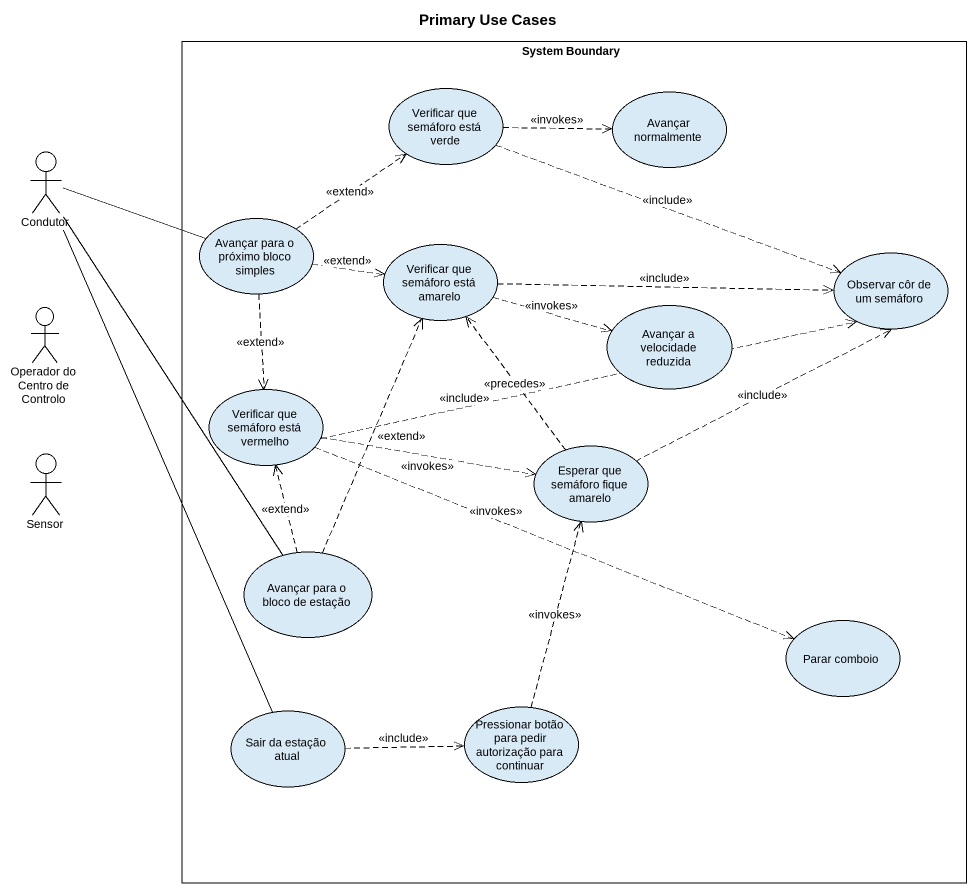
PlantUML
@startuml
title Primary Use Cases
rectangle "System Boundary" as System_Boundary {
  usecase "Verificar que semáforo está verde" as Verificar_que_semáforo_está
  usecase "Avançar normalmente" as Avançar_normalmente
  usecase "Avançar para o próximo bloco simples" as Avançar_para_o_próximo
  usecase "Verificar que semáforo está amarelo" as Verificar_que_semáforo_está_2
  usecase "Observar côr de um semáforo" as Observar_côr_de_um_semáforo
  usecase "Avançar a velocidade reduzida" as Avançar_a_velocidade
  usecase "Verificar que semáforo está vermelho" as Verificar_que_semáforo_está_3
  usecase "Esperar que semáforo fique amarelo" as Esperar_que_semáforo_fique
  usecase "Avançar para o bloco de estação" as Avançar_para_o_bloco_de
  usecase "Parar comboio" as Parar_comboio
  usecase "Pressionar botão para pedir autorização para continuar" as Pressionar_botão_para_pedir
  usecase "Sair da estação atual" as Sair_da_estação_atual
}
actor Condutor
actor "Operador do Centro de Controlo" as Operador_do_Centro_de
actor Sensor
Verificar_que_semáforo_está .right.> Avançar_normalmente : <<invokes>>
Verificar_que_semáforo_está .right.> Observar_côr_de_um_semáforo : <<include>>
Condutor -right- Avançar_para_o_próximo
Condutor -- Avançar_para_o_bloco_de
Condutor -- Sair_da_estação_atual
Avançar_para_o_próximo .up.> Verificar_que_semáforo_está : <<extend>>
Avançar_para_o_próximo .right.> Verificar_que_semáforo_está_2 : <<extend>>
Avançar_para_o_próximo ..> Verificar_que_semáforo_está_3 : <<extend>>
Verificar_que_semáforo_está_2 .right.> Observar_côr_de_um_semáforo : <<include>>
Verificar_que_semáforo_está_2 .right.> Avançar_a_velocidade : <<invokes>>
Verificar_que_semáforo_está_3 .right.> Observar_côr_de_um_semáforo : <<include>>
Verificar_que_semáforo_está_3 .right.> Esperar_que_semáforo_fique : <<invokes>>
Verificar_que_semáforo_está_3 .right.> Parar_comboio : <<invokes>>
Esperar_que_semáforo_fique .up.> Verificar_que_semáforo_está_2 : <<precedes>>
Esperar_que_semáforo_fique .up.> Observar_côr_de_um_semáforo : <<include>>
Avançar_para_o_bloco_de .up.> Verificar_que_semáforo_está_2 : <<extend>>
Avançar_para_o_bloco_de .up.> Verificar_que_semáforo_está_3 : <<extend>>
Pressionar_botão_para_pedir .up.> Esperar_que_semáforo_fique : <<invokes>>
Sair_da_estação_atual .right.> Pressionar_botão_para_pedir : <<include>>
@enduml
